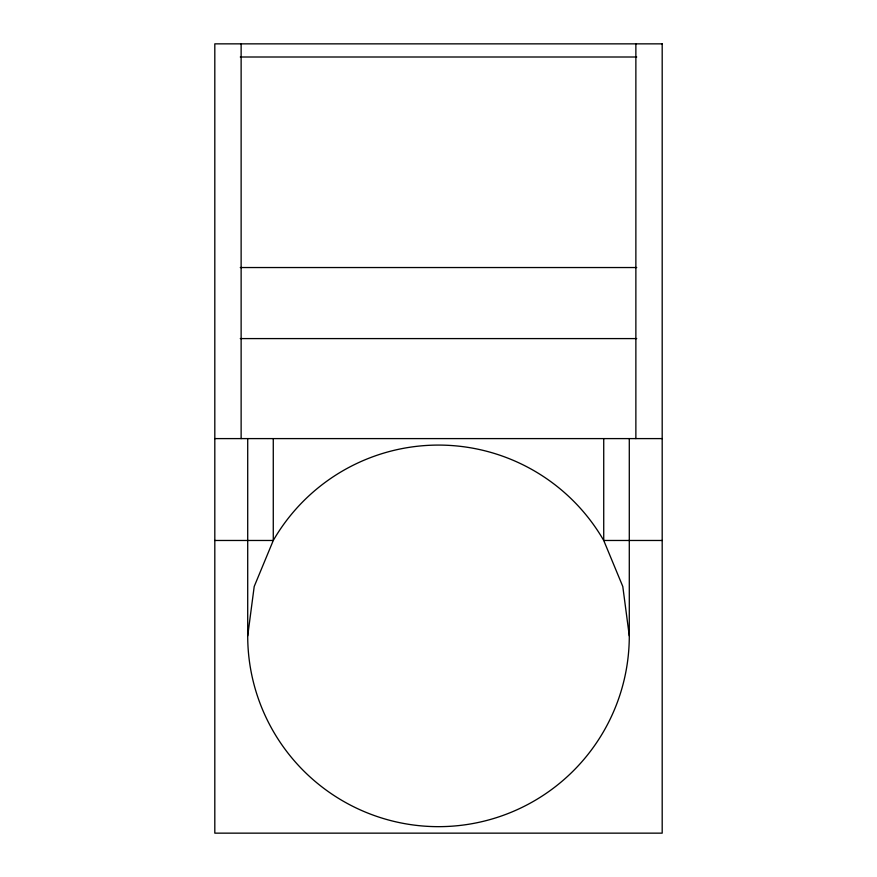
<?xml version="1.0" encoding="UTF-8"?>
<svg xmlns="http://www.w3.org/2000/svg" width="877" height="877" viewBox="0 0 877 877"><rect width="100%" height="100%" fill="white"/><g stroke="black" fill="none" stroke-linecap="round" stroke-linejoin="round"><path stroke-width="1.32" d="M629.291 438.599L629.291 635.869A190.791 190.791 0 0 1 438.5 826.66A190.791 190.791 0 0 1 247.709 635.869L254.209 586.494L273.273 540.473L273.273 438.599M240.276 57.005L636.724 57.005M240.276 267.54L636.724 267.54M240.276 338.588L636.724 338.588M214.81 438.599L662.19 438.599M214.81 540.473L273.273 540.473A190.791 190.791 0 0 1 603.727 540.473L662.19 540.473M629.291 635.869L622.791 586.494L603.727 540.473L603.727 438.599M635.869 43.85L635.869 438.599M247.709 438.599L247.709 635.869M241.131 43.85L241.131 438.599M662.19 43.85L214.81 43.85L214.81 833.15L662.19 833.15L662.19 43.85"/></g></svg>
